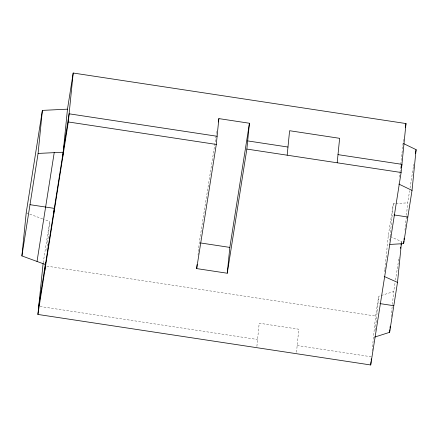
<?xml version="1.0" encoding="UTF-8"?>
<svg xmlns="http://www.w3.org/2000/svg" width="438" height="438" viewBox="0 0 438 438"><rect width="100%" height="100%" fill="white"/><g stroke="black" fill="none" stroke-linecap="round" stroke-linejoin="round"><path stroke-width="0.33" stroke-dasharray="2.19 1.64" d="M46.888 250.038L49.735 221.497L43.373 219.164M198.036 254.998L198.31 252.283M198.376 251.598L199.257 242.767L216.525 133.448M256.892 346.31L259.197 323.206L298.804 329.217L296.499 352.327M372.13 350.701L375.585 316.039L378.7 296.329L393.685 291.544L395.071 282.773M375.311 330.312L378.7 296.329M384.684 271.702L384.887 269.66M384.958 268.981L388.282 235.682L393.329 203.703L395.29 203.588M389.667 240.402L389.804 239.044M390.077 236.323L393.329 203.703M399.489 177.248L399.894 173.169M399.96 172.49L400.71 165.011M400.775 164.332L403.502 139.322M391.178 316.69L392.328 305.133M392.399 304.454L393.685 291.544M401.438 242.975L401.575 241.617L388.282 235.682M404.98 230.043L405.254 227.322M405.32 226.643L407.696 202.854L409.612 190.733M43.203 262.844L49.735 221.497M216.635 132.774L216.848 131.427M395.498 280.074L399.122 257.133M401.361 242.964L401.575 241.617M410.034 188.039L413.335 167.157M413.439 166.484L413.866 163.79M395.941 203.55L407.696 202.854M46.844 266.123L375.585 316.039M40.066 306.49L257.571 339.516M297.172 345.527L371.517 356.817M26.198 212.873L42.738 218.934"/><path stroke-width="0.66" d="M21.9 255.918L38.09 153.437L63.181 152.205L45.437 264.536L21.9 255.918L26.198 212.873L42.382 110.392L67.479 109.161L73.19 73.026L405.993 123.554L401.109 172.49L370.701 364.974L37.898 314.446L43.099 263.512M38.09 153.437L42.382 110.392M44.851 270.427L45.607 262.838M53.726 214.259L54.312 208.373L29.992 204.677M62.596 158.091L67.479 109.161M37.898 314.446L68.301 121.961L73.19 73.026M218.338 121.978L218.869 118.605L249.441 123.248L246.862 149.073L227.251 273.23L196.678 268.593L197.089 264.514M196.678 268.593L216.295 144.43L218.869 118.605M227.251 273.23L229.83 247.404L249.441 123.248M287.164 155.189L289.606 130.721L339.631 138.32L337.189 162.783M370.701 364.974L371.041 361.574M371.178 360.217L371.315 358.853M374.632 337.107L389.617 332.322L389.886 329.6M390.023 328.243L390.225 326.206M389.617 332.322L397.501 282.395L401.367 243.654M389.913 244.442L403.622 243.632L403.896 240.916M404.033 239.559L404.165 238.195M403.622 243.632L412.032 190.421L416.1 149.643L403.48 143.554M37.027 261.459L54.213 152.643M38.714 306.288L45.349 264.273M63.411 149.938L69.116 113.803L217.106 136.273M405.369 127.496L405.993 123.554M401.405 167.617L401.92 164.332L337.999 154.63M400.507 248.362L400.721 247.016M401.038 244.99L401.252 243.637M415.459 153.689L416.1 149.643M247.678 140.916L287.974 147.037M68.301 121.961L216.295 144.43M246.862 149.073L401.109 172.49M393.932 214.921L407.827 217.029M200.588 242.964L229.83 247.404M379.921 303.605L393.817 305.713M384.208 276.46L397.501 282.395M398.81 184.042L412.032 190.421"/></g></svg>
